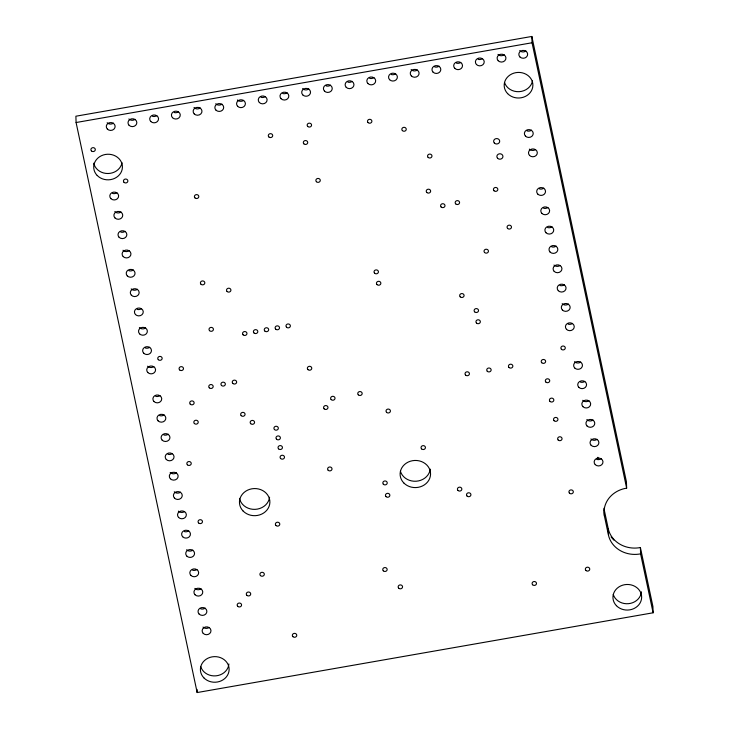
<?xml version="1.0" encoding="UTF-8"?>
<svg xmlns="http://www.w3.org/2000/svg" width="729" height="729" viewBox="0 0 729 729"><rect width="100%" height="100%" fill="white"/><g stroke="black" fill="none" stroke-linecap="round" stroke-linejoin="round"><path stroke-width="1.09" d="M653.111 612.788L640.591 553.858A27.073 24.13 -1.8 0 1 608.524 535.414L604.423 516.096A27.073 24.13 -1.8 0 1 626.639 488.157L626.439 481.842L531.842 36.45L75.889 116.212L76.089 122.527L197.158 692.55L653.111 612.788L652.911 606.473L640.39 547.543A27.073 24.13 -1.8 0 1 608.332 529.099L604.223 509.781A27.073 24.13 -1.8 0 1 603.986 508.213M76.089 122.527L532.042 42.765L531.842 36.45M598.491 459.297L597.406 459.489L597.133 458.204M611.102 536.972L613.836 540.107M532.042 42.765L626.639 488.157M597.889 457.293L598.309 459.297M640.39 547.543L640.591 553.858M608.332 529.099L608.524 535.414M604.223 509.781L604.423 516.096M197.058 689.388L197.158 692.55M192.83 550.14A4.42 3.937 -1.8 0 1 186.597 549.766M269.593 497.242A15.227 13.569 -1.8 0 1 255.032 509.361A15.227 13.569 -1.8 0 1 239.513 498.426M641.42 591.82A14.361 12.803 -1.8 0 1 628.507 603.676A14.361 12.803 -1.8 0 1 613.262 594.481M228.888 663.982A14.361 12.803 -1.8 0 1 215.975 675.838A14.361 12.803 -1.8 0 1 200.73 666.643M200.238 107.947A4.42 3.937 -1.8 0 1 194.005 107.573M122.035 162.713A14.361 12.803 -1.8 0 1 108.029 173.511A14.361 12.803 -1.8 0 1 93.749 163.187M178.532 111.747A4.42 3.937 -1.8 0 1 174.185 112.503M504.204 54.775A4.42 3.937 -1.8 0 1 497.98 54.402M532.507 80.892A14.361 12.803 -1.8 0 1 519.112 91.672A14.361 12.803 -1.8 0 1 504.504 82.423M196.93 569.467A4.42 3.937 -1.8 0 1 192.584 570.224M168.199 434.202A4.42 3.937 -1.8 0 1 163.861 434.967M156.817 115.546A4.42 3.937 -1.8 0 1 152.47 116.303M209.241 627.432A4.42 3.937 -1.8 0 1 203.008 627.058M113.396 123.137A4.42 3.937 -1.8 0 1 107.163 122.764M135.102 119.337A4.42 3.937 -1.8 0 1 128.869 118.964M205.141 608.114A4.42 3.937 -1.8 0 1 200.794 608.87M601.252 458.659A4.42 3.937 -1.8 0 1 596.905 459.416M373.931 77.566A4.42 3.937 -1.8 0 1 369.594 78.322M287.089 92.756A4.42 3.937 -1.8 0 1 282.743 93.512M535.587 149.491A4.42 3.937 -1.8 0 1 529.354 149.117M531.477 130.172A4.42 3.937 -1.8 0 1 527.14 130.928M556.109 246.101A4.42 3.937 -1.8 0 1 551.762 246.867M560.209 265.429A4.42 3.937 -1.8 0 1 553.976 265.055M525.919 50.975A4.42 3.937 -1.8 0 1 519.686 50.602M330.51 85.156A4.42 3.937 -1.8 0 1 326.173 85.922M593.041 420.013A4.42 3.937 -1.8 0 1 586.809 419.631M588.941 400.686A4.42 3.937 -1.8 0 1 582.708 400.312M580.731 362.04A4.42 3.937 -1.8 0 1 574.498 361.666M584.831 381.367A4.42 3.937 -1.8 0 1 580.494 382.124M597.142 439.332A4.42 3.937 -1.8 0 1 590.909 438.958M125.106 231.312A4.42 3.937 -1.8 0 1 120.768 232.077M180.51 492.175A4.42 3.937 -1.8 0 1 174.277 491.793M176.409 472.848A4.42 3.937 -1.8 0 1 170.176 472.474M172.308 453.529A4.42 3.937 -1.8 0 1 167.962 454.285M164.098 414.883A4.42 3.937 -1.8 0 1 159.751 415.639M133.316 269.958A4.42 3.937 -1.8 0 1 128.978 270.723M137.417 289.285A4.42 3.937 -1.8 0 1 131.193 288.903M141.526 308.604A4.42 3.937 -1.8 0 1 137.18 309.369M149.737 347.25A4.42 3.937 -1.8 0 1 145.39 348.015M145.627 327.932A4.42 3.937 -1.8 0 1 139.394 327.549M547.898 207.455A4.42 3.937 -1.8 0 1 543.552 208.221M543.788 188.137A4.42 3.937 -1.8 0 1 539.451 188.893M551.999 226.783A4.42 3.937 -1.8 0 1 547.661 227.539M184.619 511.494A4.42 3.937 -1.8 0 1 178.386 511.12M116.904 192.666A4.42 3.937 -1.8 0 1 112.558 193.431M121.005 211.993A4.42 3.937 -1.8 0 1 114.772 211.61M572.52 323.394A4.42 3.937 -1.8 0 1 568.183 324.159M243.668 100.356A4.42 3.937 -1.8 0 1 237.435 99.973M221.953 104.147A4.42 3.937 -1.8 0 1 215.72 103.773M159.997 395.555A4.42 3.937 -1.8 0 1 155.651 396.321M153.837 366.578A4.42 3.937 -1.8 0 1 147.604 366.195M564.31 284.747A4.42 3.937 -1.8 0 1 559.972 285.513M568.42 304.075A4.42 3.937 -1.8 0 1 562.187 303.701M129.215 250.639A4.42 3.937 -1.8 0 1 122.982 250.257M430.265 469.139A15.227 13.569 -1.8 0 1 416.25 481.222A15.227 13.569 -1.8 0 1 400.421 471.28M188.72 530.821A4.42 3.937 -1.8 0 1 184.382 531.578M201.031 588.786A4.42 3.937 -1.8 0 1 194.798 588.412M417.362 69.966A4.42 3.937 -1.8 0 1 411.129 69.592M395.647 73.766A4.42 3.937 -1.8 0 1 391.309 74.522M352.225 81.366A4.42 3.937 -1.8 0 1 347.879 82.122M265.374 96.556A4.42 3.937 -1.8 0 1 261.037 97.312M308.804 88.956A4.42 3.937 -1.8 0 1 302.571 88.583M482.498 58.575A4.42 3.937 -1.8 0 1 478.151 59.331M460.783 62.375A4.42 3.937 -1.8 0 1 456.445 63.131M439.068 66.166A4.42 3.937 -1.8 0 1 434.73 66.931M403.793 482.944A15.227 13.569 -1.8 0 0 429.709 478.406A15.227 13.569 -1.8 0 0 412.514 460.701A15.227 13.569 -1.8 0 0 403.793 482.944M243.131 511.047A15.227 13.569 -1.8 0 0 269.037 506.509A15.227 13.569 -1.8 0 0 251.842 488.813A15.227 13.569 -1.8 0 0 243.131 511.047M616.406 605.681A14.361 12.803 -1.8 0 0 640.846 601.407A14.361 12.803 -1.8 0 0 624.625 584.704A14.361 12.803 -1.8 0 0 616.406 605.681M203.874 677.852A14.361 12.803 -1.8 0 0 228.323 673.569A14.361 12.803 -1.8 0 0 212.103 656.865A14.361 12.803 -1.8 0 0 203.874 677.852M97.176 175.452A14.361 12.803 -1.8 0 0 121.615 171.178A14.361 12.803 -1.8 0 0 105.395 154.475A14.361 12.803 -1.8 0 0 97.176 175.452M507.648 93.631A14.361 12.803 -1.8 0 0 532.088 89.348A14.361 12.803 -1.8 0 0 515.868 72.654A14.361 12.803 -1.8 0 0 507.648 93.631M316.395 181.694A2.214 1.968 -1.8 0 0 320.159 181.038A2.214 1.968 -1.8 0 0 317.662 178.468A2.214 1.968 -1.8 0 0 316.395 181.694M368.017 122.563A2.214 1.968 -1.8 0 0 371.772 121.907A2.214 1.968 -1.8 0 0 369.284 119.337A2.214 1.968 -1.8 0 0 368.017 122.563M194.935 197.86A2.214 1.968 -1.8 0 0 198.689 197.204A2.214 1.968 -1.8 0 0 196.192 194.634A2.214 1.968 -1.8 0 0 194.935 197.86M383.354 484.22A2.214 1.968 -1.8 0 0 387.117 483.564A2.214 1.968 -1.8 0 0 384.62 480.994A2.214 1.968 -1.8 0 0 383.354 484.22M457.958 490.417A2.214 1.968 -1.8 0 0 461.721 489.751A2.214 1.968 -1.8 0 0 459.224 487.182A2.214 1.968 -1.8 0 0 457.958 490.417M324.104 408.814A2.214 1.968 -1.8 0 0 327.859 408.158A2.214 1.968 -1.8 0 0 325.362 405.588A2.214 1.968 -1.8 0 0 324.104 408.814M460.199 296.821A2.214 1.968 -1.8 0 0 463.963 296.165A2.214 1.968 -1.8 0 0 461.466 293.596A2.214 1.968 -1.8 0 0 460.199 296.821M441.118 206.972A2.214 1.968 -1.8 0 0 444.872 206.316A2.214 1.968 -1.8 0 0 442.375 203.746A2.214 1.968 -1.8 0 0 441.118 206.972M303.847 143.804A2.214 1.968 -1.8 0 0 307.602 143.148A2.214 1.968 -1.8 0 0 305.114 140.579A2.214 1.968 -1.8 0 0 303.847 143.804M385.978 496.586A2.214 1.968 -1.8 0 0 389.742 495.93A2.214 1.968 -1.8 0 0 387.245 493.36A2.214 1.968 -1.8 0 0 385.978 496.586M467.043 496.039A2.214 1.968 -1.8 0 0 470.806 495.374A2.214 1.968 -1.8 0 0 468.31 492.804A2.214 1.968 -1.8 0 0 467.043 496.039M569.449 493.15A2.214 1.968 -1.8 0 0 573.213 492.494A2.214 1.968 -1.8 0 0 570.716 489.924A2.214 1.968 -1.8 0 0 569.449 493.15M585.87 570.442A2.214 1.968 -1.8 0 0 589.633 569.786A2.214 1.968 -1.8 0 0 587.137 567.217A2.214 1.968 -1.8 0 0 585.87 570.442M561.412 349.264A2.214 1.968 -1.8 0 0 565.166 348.608A2.214 1.968 -1.8 0 0 562.679 346.038A2.214 1.968 -1.8 0 0 561.412 349.264M476.465 323.038A2.214 1.968 -1.8 0 0 480.229 322.382A2.214 1.968 -1.8 0 0 477.732 319.812A2.214 1.968 -1.8 0 0 476.465 323.038M484.557 252.48A2.214 1.968 -1.8 0 0 488.321 251.824A2.214 1.968 -1.8 0 0 485.824 249.254A2.214 1.968 -1.8 0 0 484.557 252.48M507.594 228.414A2.214 1.968 -1.8 0 0 511.357 227.758A2.214 1.968 -1.8 0 0 508.86 225.188A2.214 1.968 -1.8 0 0 507.594 228.414M493.961 190.716A2.214 1.968 -1.8 0 0 497.716 190.059A2.214 1.968 -1.8 0 0 495.219 187.49A2.214 1.968 -1.8 0 0 493.961 190.716M307.884 369.567A2.214 1.968 -1.8 0 0 311.647 368.901A2.214 1.968 -1.8 0 0 309.151 366.332A2.214 1.968 -1.8 0 0 307.884 369.567M331.148 399.565A2.214 1.968 -1.8 0 0 334.903 398.909A2.214 1.968 -1.8 0 0 332.406 396.339A2.214 1.968 -1.8 0 0 331.148 399.565M292.885 636.627A2.214 1.968 -1.8 0 0 296.639 635.961A2.214 1.968 -1.8 0 0 294.142 633.392A2.214 1.968 -1.8 0 0 292.885 636.627M558.168 440.015A2.214 1.968 -1.8 0 0 561.931 439.359A2.214 1.968 -1.8 0 0 559.435 436.789A2.214 1.968 -1.8 0 0 558.168 440.015M554.058 420.688A2.214 1.968 -1.8 0 0 557.822 420.032A2.214 1.968 -1.8 0 0 555.325 417.462A2.214 1.968 -1.8 0 0 554.058 420.688M549.958 401.369A2.214 1.968 -1.8 0 0 553.721 400.713A2.214 1.968 -1.8 0 0 551.224 398.143A2.214 1.968 -1.8 0 0 549.958 401.369M545.857 382.042A2.214 1.968 -1.8 0 0 549.611 381.385A2.214 1.968 -1.8 0 0 547.115 378.816A2.214 1.968 -1.8 0 0 545.857 382.042M541.747 362.723A2.214 1.968 -1.8 0 0 545.511 362.067A2.214 1.968 -1.8 0 0 543.014 359.497A2.214 1.968 -1.8 0 0 541.747 362.723M487.264 371.252A2.214 1.968 -1.8 0 0 491.027 370.596A2.214 1.968 -1.8 0 0 488.53 368.027A2.214 1.968 -1.8 0 0 487.264 371.252M465.549 375.052A2.214 1.968 -1.8 0 0 469.312 374.396A2.214 1.968 -1.8 0 0 466.815 371.826A2.214 1.968 -1.8 0 0 465.549 375.052M508.979 367.452A2.214 1.968 -1.8 0 0 512.733 366.796A2.214 1.968 -1.8 0 0 510.245 364.227A2.214 1.968 -1.8 0 0 508.979 367.452M246.83 595.283A2.214 1.968 -1.8 0 0 250.594 594.618A2.214 1.968 -1.8 0 0 248.097 592.048A2.214 1.968 -1.8 0 0 246.83 595.283M402.372 130.582A2.214 1.968 -1.8 0 0 406.135 129.926A2.214 1.968 -1.8 0 0 403.638 127.356A2.214 1.968 -1.8 0 0 402.372 130.582M428.096 157.346A2.214 1.968 -1.8 0 0 431.86 156.68A2.214 1.968 -1.8 0 0 429.363 154.111A2.214 1.968 -1.8 0 0 428.096 157.346M376.975 284.556A2.214 1.968 -1.8 0 0 380.738 283.9A2.214 1.968 -1.8 0 0 378.242 281.33A2.214 1.968 -1.8 0 0 376.975 284.556M374.551 273.147A2.214 1.968 -1.8 0 0 378.315 272.491A2.214 1.968 -1.8 0 0 375.818 269.921A2.214 1.968 -1.8 0 0 374.551 273.147M386.552 412.322A2.214 1.968 -1.8 0 0 390.307 411.657A2.214 1.968 -1.8 0 0 387.819 409.087A2.214 1.968 -1.8 0 0 386.552 412.322M200.94 284.182A2.214 1.968 -1.8 0 0 204.703 283.526A2.214 1.968 -1.8 0 0 202.206 280.957A2.214 1.968 -1.8 0 0 200.94 284.182M532.617 584.767A2.214 1.968 -1.8 0 0 536.371 584.111A2.214 1.968 -1.8 0 0 533.883 581.542A2.214 1.968 -1.8 0 0 532.617 584.767M227.047 291.454A2.214 1.968 -1.8 0 0 230.801 290.798A2.214 1.968 -1.8 0 0 228.305 288.228A2.214 1.968 -1.8 0 0 227.047 291.454M243.076 334.802A2.214 1.968 -1.8 0 0 246.839 334.146A2.214 1.968 -1.8 0 0 244.343 331.577A2.214 1.968 -1.8 0 0 243.076 334.802M276.51 439.186A2.214 1.968 -1.8 0 0 280.264 438.521A2.214 1.968 -1.8 0 0 277.767 435.951A2.214 1.968 -1.8 0 0 276.51 439.186M158.284 359.661A2.214 1.968 -1.8 0 0 162.038 359.005A2.214 1.968 -1.8 0 0 159.551 356.435A2.214 1.968 -1.8 0 0 158.284 359.661M253.938 332.907A2.214 1.968 -1.8 0 0 257.692 332.251A2.214 1.968 -1.8 0 0 255.196 329.681A2.214 1.968 -1.8 0 0 253.938 332.907M274.45 429.518A2.214 1.968 -1.8 0 0 278.214 428.862A2.214 1.968 -1.8 0 0 275.717 426.292A2.214 1.968 -1.8 0 0 274.45 429.518M194.361 423.494A2.214 1.968 -1.8 0 0 198.115 422.829A2.214 1.968 -1.8 0 0 195.627 420.259A2.214 1.968 -1.8 0 0 194.361 423.494M474.643 311.839A2.214 1.968 -1.8 0 0 478.406 311.183A2.214 1.968 -1.8 0 0 475.909 308.613A2.214 1.968 -1.8 0 0 474.643 311.839M307.684 126.409A2.214 1.968 -1.8 0 0 311.447 125.752A2.214 1.968 -1.8 0 0 308.95 123.183A2.214 1.968 -1.8 0 0 307.684 126.409M268.828 136.906A2.214 1.968 -1.8 0 0 272.582 136.25A2.214 1.968 -1.8 0 0 270.085 133.68A2.214 1.968 -1.8 0 0 268.828 136.906M455.707 203.874A2.214 1.968 -1.8 0 0 459.461 203.218A2.214 1.968 -1.8 0 0 456.974 200.648A2.214 1.968 -1.8 0 0 455.707 203.874M426.766 192.447A2.214 1.968 -1.8 0 0 430.529 191.791A2.214 1.968 -1.8 0 0 428.032 189.221A2.214 1.968 -1.8 0 0 426.766 192.447M358.285 394.817A2.214 1.968 -1.8 0 0 362.049 394.161A2.214 1.968 -1.8 0 0 359.552 391.591A2.214 1.968 -1.8 0 0 358.285 394.817M421.562 448.882A2.214 1.968 -1.8 0 0 425.317 448.226A2.214 1.968 -1.8 0 0 422.82 445.656A2.214 1.968 -1.8 0 0 421.562 448.882M264.791 331.012A2.214 1.968 -1.8 0 0 268.554 330.346A2.214 1.968 -1.8 0 0 266.058 327.777A2.214 1.968 -1.8 0 0 264.791 331.012M278.56 448.845A2.214 1.968 -1.8 0 0 282.323 448.189A2.214 1.968 -1.8 0 0 279.827 445.619A2.214 1.968 -1.8 0 0 278.56 448.845M187.371 464.792A2.214 1.968 -1.8 0 0 191.126 464.136A2.214 1.968 -1.8 0 0 188.629 461.566A2.214 1.968 -1.8 0 0 187.371 464.792M123.985 182.286A2.214 1.968 -1.8 0 0 127.748 181.63A2.214 1.968 -1.8 0 0 125.251 179.061A2.214 1.968 -1.8 0 0 123.985 182.286M383.281 570.807A2.214 1.968 -1.8 0 0 387.035 570.151A2.214 1.968 -1.8 0 0 384.548 567.581A2.214 1.968 -1.8 0 0 383.281 570.807M241.181 415.63A2.214 1.968 -1.8 0 0 244.944 414.974A2.214 1.968 -1.8 0 0 242.447 412.404A2.214 1.968 -1.8 0 0 241.181 415.63M221.47 385.422A2.214 1.968 -1.8 0 0 225.234 384.766A2.214 1.968 -1.8 0 0 222.737 382.196A2.214 1.968 -1.8 0 0 221.47 385.422M260.435 575.573A2.214 1.968 -1.8 0 0 264.199 574.917A2.214 1.968 -1.8 0 0 261.702 572.347A2.214 1.968 -1.8 0 0 260.435 575.573M232.779 383.39A2.214 1.968 -1.8 0 0 236.533 382.734A2.214 1.968 -1.8 0 0 234.036 380.164A2.214 1.968 -1.8 0 0 232.779 383.39M398.672 588.157A2.214 1.968 -1.8 0 0 402.435 587.501A2.214 1.968 -1.8 0 0 399.939 584.931A2.214 1.968 -1.8 0 0 398.672 588.157M275.644 329.107A2.214 1.968 -1.8 0 0 279.407 328.451A2.214 1.968 -1.8 0 0 276.911 325.881A2.214 1.968 -1.8 0 0 275.644 329.107M280.61 458.505A2.214 1.968 -1.8 0 0 284.374 457.848A2.214 1.968 -1.8 0 0 281.877 455.279A2.214 1.968 -1.8 0 0 280.61 458.505M198.598 522.957A2.214 1.968 -1.8 0 0 202.352 522.292A2.214 1.968 -1.8 0 0 199.855 519.722A2.214 1.968 -1.8 0 0 198.598 522.957M91.426 150.903A2.214 1.968 -1.8 0 0 95.189 150.247A2.214 1.968 -1.8 0 0 92.692 147.677A2.214 1.968 -1.8 0 0 91.426 150.903M190.251 404.167A2.214 1.968 -1.8 0 0 194.014 403.511A2.214 1.968 -1.8 0 0 191.517 400.941A2.214 1.968 -1.8 0 0 190.251 404.167M179.598 369.895A2.214 1.968 -1.8 0 0 183.362 369.238A2.214 1.968 -1.8 0 0 180.865 366.669A2.214 1.968 -1.8 0 0 179.598 369.895M250.694 423.658A2.214 1.968 -1.8 0 0 254.448 423.002A2.214 1.968 -1.8 0 0 251.952 420.433A2.214 1.968 -1.8 0 0 250.694 423.658M286.506 327.212A2.214 1.968 -1.8 0 0 290.26 326.556A2.214 1.968 -1.8 0 0 287.764 323.986A2.214 1.968 -1.8 0 0 286.506 327.212M275.908 525.463A2.214 1.968 -1.8 0 0 279.672 524.807A2.214 1.968 -1.8 0 0 277.175 522.237A2.214 1.968 -1.8 0 0 275.908 525.463M328.141 470.232A2.214 1.968 -1.8 0 0 331.895 469.576A2.214 1.968 -1.8 0 0 329.399 467.007A2.214 1.968 -1.8 0 0 328.141 470.232M237.69 606.3A2.214 1.968 -1.8 0 0 241.454 605.644A2.214 1.968 -1.8 0 0 238.957 603.074A2.214 1.968 -1.8 0 0 237.69 606.3M209.296 387.81A2.214 1.968 -1.8 0 0 213.059 387.154A2.214 1.968 -1.8 0 0 210.563 384.584A2.214 1.968 -1.8 0 0 209.296 387.81M209.542 330.647A2.214 1.968 -1.8 0 0 213.305 329.991A2.214 1.968 -1.8 0 0 210.809 327.421A2.214 1.968 -1.8 0 0 209.542 330.647M497.588 158.266A3.044 2.716 -1.8 0 0 502.773 157.364A3.044 2.716 -1.8 0 0 499.329 153.819A3.044 2.716 -1.8 0 0 497.588 158.266M494.353 143.057A3.044 2.716 -1.8 0 0 499.538 142.146A3.044 2.716 -1.8 0 0 496.103 138.61A3.044 2.716 -1.8 0 0 494.353 143.057M529.555 155.432A4.42 3.937 -1.8 0 0 537.073 154.111A4.42 3.937 -1.8 0 0 532.079 148.98A4.42 3.937 -1.8 0 0 529.555 155.432M525.445 136.104A4.42 3.937 -1.8 0 0 532.972 134.792A4.42 3.937 -1.8 0 0 527.978 129.653A4.42 3.937 -1.8 0 0 525.445 136.104M550.067 252.043A4.42 3.937 -1.8 0 0 557.594 250.73A4.42 3.937 -1.8 0 0 552.6 245.591A4.42 3.937 -1.8 0 0 550.067 252.043M554.177 271.37A4.42 3.937 -1.8 0 0 561.694 270.049A4.42 3.937 -1.8 0 0 556.701 264.909A4.42 3.937 -1.8 0 0 554.177 271.37M574.698 367.981A4.42 3.937 -1.8 0 0 582.216 366.669A4.42 3.937 -1.8 0 0 577.222 361.529A4.42 3.937 -1.8 0 0 574.698 367.981M578.799 387.309A4.42 3.937 -1.8 0 0 586.316 385.987A4.42 3.937 -1.8 0 0 581.332 380.848A4.42 3.937 -1.8 0 0 578.799 387.309M582.899 406.627A4.42 3.937 -1.8 0 0 590.426 405.315A4.42 3.937 -1.8 0 0 585.433 400.175A4.42 3.937 -1.8 0 0 582.899 406.627M587.009 425.955A4.42 3.937 -1.8 0 0 594.527 424.633A4.42 3.937 -1.8 0 0 589.533 419.494A4.42 3.937 -1.8 0 0 587.009 425.955M591.11 445.273A4.42 3.937 -1.8 0 0 598.637 443.961A4.42 3.937 -1.8 0 0 593.643 438.822A4.42 3.937 -1.8 0 0 591.11 445.273M595.219 464.601A4.42 3.937 -1.8 0 0 602.737 463.279A4.42 3.937 -1.8 0 0 597.744 458.14A4.42 3.937 -1.8 0 0 595.219 464.601M119.073 237.253A4.42 3.937 -1.8 0 0 126.6 235.941A4.42 3.937 -1.8 0 0 121.606 230.801A4.42 3.937 -1.8 0 0 119.073 237.253M174.477 498.117A4.42 3.937 -1.8 0 0 182.004 496.795A4.42 3.937 -1.8 0 0 177.01 491.656A4.42 3.937 -1.8 0 0 174.477 498.117M170.376 478.789A4.42 3.937 -1.8 0 0 177.894 477.477A4.42 3.937 -1.8 0 0 172.901 472.337A4.42 3.937 -1.8 0 0 170.376 478.789M166.276 459.47A4.42 3.937 -1.8 0 0 173.794 458.149A4.42 3.937 -1.8 0 0 168.8 453.01A4.42 3.937 -1.8 0 0 166.276 459.47M162.166 440.143A4.42 3.937 -1.8 0 0 169.693 438.831A4.42 3.937 -1.8 0 0 164.699 433.691A4.42 3.937 -1.8 0 0 162.166 440.143M158.065 420.824A4.42 3.937 -1.8 0 0 165.583 419.503A4.42 3.937 -1.8 0 0 160.59 414.364A4.42 3.937 -1.8 0 0 158.065 420.824M153.956 401.497A4.42 3.937 -1.8 0 0 161.483 400.185A4.42 3.937 -1.8 0 0 156.489 395.045A4.42 3.937 -1.8 0 0 153.956 401.497M147.805 372.519A4.42 3.937 -1.8 0 0 155.323 371.198A4.42 3.937 -1.8 0 0 150.329 366.058A4.42 3.937 -1.8 0 0 147.805 372.519M143.695 353.191A4.42 3.937 -1.8 0 0 151.222 351.879A4.42 3.937 -1.8 0 0 146.228 346.74A4.42 3.937 -1.8 0 0 143.695 353.191M139.594 333.873A4.42 3.937 -1.8 0 0 147.112 332.552A4.42 3.937 -1.8 0 0 142.128 327.412A4.42 3.937 -1.8 0 0 139.594 333.873M135.494 314.545A4.42 3.937 -1.8 0 0 143.012 313.233A4.42 3.937 -1.8 0 0 138.018 308.094A4.42 3.937 -1.8 0 0 135.494 314.545M131.384 295.227A4.42 3.937 -1.8 0 0 138.911 293.905A4.42 3.937 -1.8 0 0 133.917 288.766A4.42 3.937 -1.8 0 0 131.384 295.227M127.283 275.899A4.42 3.937 -1.8 0 0 134.801 274.587A4.42 3.937 -1.8 0 0 129.817 269.448A4.42 3.937 -1.8 0 0 127.283 275.899M558.277 290.689A4.42 3.937 -1.8 0 0 565.804 289.377A4.42 3.937 -1.8 0 0 560.811 284.237A4.42 3.937 -1.8 0 0 558.277 290.689M562.387 310.016A4.42 3.937 -1.8 0 0 569.905 308.695A4.42 3.937 -1.8 0 0 564.911 303.556A4.42 3.937 -1.8 0 0 562.387 310.016M123.183 256.581A4.42 3.937 -1.8 0 0 130.701 255.259A4.42 3.937 -1.8 0 0 125.707 250.12A4.42 3.937 -1.8 0 0 123.183 256.581M541.866 213.397A4.42 3.937 -1.8 0 0 549.384 212.084A4.42 3.937 -1.8 0 0 544.39 206.945A4.42 3.937 -1.8 0 0 541.866 213.397M537.756 194.078A4.42 3.937 -1.8 0 0 545.283 192.757A4.42 3.937 -1.8 0 0 540.289 187.617A4.42 3.937 -1.8 0 0 537.756 194.078M545.966 232.724A4.42 3.937 -1.8 0 0 553.484 231.403A4.42 3.937 -1.8 0 0 548.5 226.263A4.42 3.937 -1.8 0 0 545.966 232.724M182.687 536.763A4.42 3.937 -1.8 0 0 190.205 535.441A4.42 3.937 -1.8 0 0 185.221 530.302A4.42 3.937 -1.8 0 0 182.687 536.763M110.863 198.607A4.42 3.937 -1.8 0 0 118.39 197.295A4.42 3.937 -1.8 0 0 113.396 192.155A4.42 3.937 -1.8 0 0 110.863 198.607M114.972 217.935A4.42 3.937 -1.8 0 0 122.49 216.613A4.42 3.937 -1.8 0 0 117.497 211.474A4.42 3.937 -1.8 0 0 114.972 217.935M178.587 517.435A4.42 3.937 -1.8 0 0 186.105 516.123A4.42 3.937 -1.8 0 0 181.111 510.983A4.42 3.937 -1.8 0 0 178.587 517.435M566.488 329.335A4.42 3.937 -1.8 0 0 574.005 328.023A4.42 3.937 -1.8 0 0 569.012 322.883A4.42 3.937 -1.8 0 0 566.488 329.335M237.627 106.288A4.42 3.937 -1.8 0 0 245.154 104.976A4.42 3.937 -1.8 0 0 240.16 99.837A4.42 3.937 -1.8 0 0 237.627 106.288M215.921 110.088A4.42 3.937 -1.8 0 0 223.439 108.776A4.42 3.937 -1.8 0 0 218.445 103.636A4.42 3.937 -1.8 0 0 215.921 110.088M194.206 113.888A4.42 3.937 -1.8 0 0 201.723 112.576A4.42 3.937 -1.8 0 0 196.739 107.436A4.42 3.937 -1.8 0 0 194.206 113.888M172.491 117.688A4.42 3.937 -1.8 0 0 180.017 116.367A4.42 3.937 -1.8 0 0 175.024 111.227A4.42 3.937 -1.8 0 0 172.491 117.688M150.785 121.488A4.42 3.937 -1.8 0 0 158.302 120.167A4.42 3.937 -1.8 0 0 153.309 115.027A4.42 3.937 -1.8 0 0 150.785 121.488M129.069 125.279A4.42 3.937 -1.8 0 0 136.587 123.966A4.42 3.937 -1.8 0 0 131.603 118.827A4.42 3.937 -1.8 0 0 129.069 125.279M107.354 129.079A4.42 3.937 -1.8 0 0 114.881 127.766A4.42 3.937 -1.8 0 0 109.888 122.627A4.42 3.937 -1.8 0 0 107.354 129.079M203.209 633.373A4.42 3.937 -1.8 0 0 210.727 632.061A4.42 3.937 -1.8 0 0 205.733 626.922A4.42 3.937 -1.8 0 0 203.209 633.373M199.108 614.055A4.42 3.937 -1.8 0 0 206.626 612.734A4.42 3.937 -1.8 0 0 201.632 607.594A4.42 3.937 -1.8 0 0 199.108 614.055M194.998 594.727A4.42 3.937 -1.8 0 0 202.525 593.415A4.42 3.937 -1.8 0 0 197.532 588.276A4.42 3.937 -1.8 0 0 194.998 594.727M190.898 575.409A4.42 3.937 -1.8 0 0 198.416 574.087A4.42 3.937 -1.8 0 0 193.422 568.948A4.42 3.937 -1.8 0 0 190.898 575.409M186.788 556.081A4.42 3.937 -1.8 0 0 194.315 554.769A4.42 3.937 -1.8 0 0 189.321 549.63A4.42 3.937 -1.8 0 0 186.788 556.081M411.329 75.907A4.42 3.937 -1.8 0 0 418.847 74.595A4.42 3.937 -1.8 0 0 413.853 69.455A4.42 3.937 -1.8 0 0 411.329 75.907M389.614 79.707A4.42 3.937 -1.8 0 0 397.132 78.386A4.42 3.937 -1.8 0 0 392.147 73.246A4.42 3.937 -1.8 0 0 389.614 79.707M346.193 87.298A4.42 3.937 -1.8 0 0 353.711 85.986A4.42 3.937 -1.8 0 0 348.717 80.846A4.42 3.937 -1.8 0 0 346.193 87.298M259.342 102.497A4.42 3.937 -1.8 0 0 266.86 101.176A4.42 3.937 -1.8 0 0 261.875 96.037A4.42 3.937 -1.8 0 0 259.342 102.497M367.899 83.507A4.42 3.937 -1.8 0 0 375.426 82.186A4.42 3.937 -1.8 0 0 370.432 77.046A4.42 3.937 -1.8 0 0 367.899 83.507M281.057 98.697A4.42 3.937 -1.8 0 0 288.575 97.376A4.42 3.937 -1.8 0 0 283.581 92.237A4.42 3.937 -1.8 0 0 281.057 98.697M302.763 94.898A4.42 3.937 -1.8 0 0 310.29 93.585A4.42 3.937 -1.8 0 0 305.296 88.446A4.42 3.937 -1.8 0 0 302.763 94.898M324.478 91.098A4.42 3.937 -1.8 0 0 331.996 89.785A4.42 3.937 -1.8 0 0 327.011 84.646A4.42 3.937 -1.8 0 0 324.478 91.098M519.886 56.917A4.42 3.937 -1.8 0 0 527.404 55.604A4.42 3.937 -1.8 0 0 522.42 50.465A4.42 3.937 -1.8 0 0 519.886 56.917M498.171 60.717A4.42 3.937 -1.8 0 0 505.698 59.395A4.42 3.937 -1.8 0 0 500.705 54.265A4.42 3.937 -1.8 0 0 498.171 60.717M476.465 64.516A4.42 3.937 -1.8 0 0 483.983 63.195A4.42 3.937 -1.8 0 0 478.989 58.056A4.42 3.937 -1.8 0 0 476.465 64.516M454.75 68.307A4.42 3.937 -1.8 0 0 462.268 66.995A4.42 3.937 -1.8 0 0 457.283 61.856A4.42 3.937 -1.8 0 0 454.75 68.307M433.035 72.107A4.42 3.937 -1.8 0 0 440.562 70.795A4.42 3.937 -1.8 0 0 435.568 65.656A4.42 3.937 -1.8 0 0 433.035 72.107"/></g></svg>
